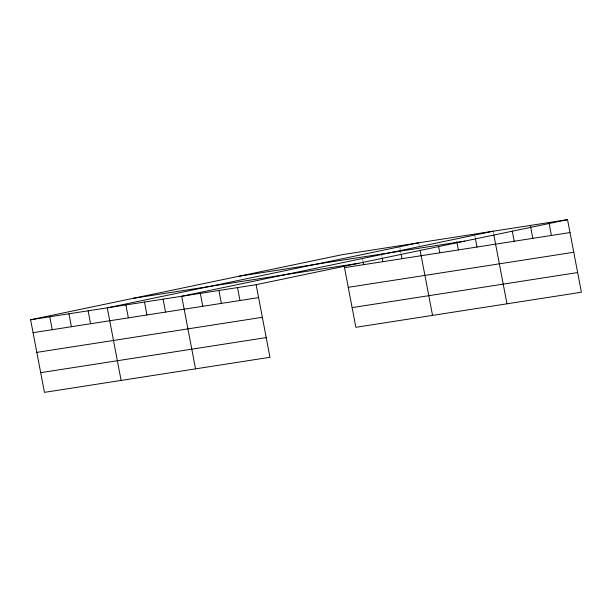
<?xml version="1.0" encoding="UTF-8"?>
<svg xmlns="http://www.w3.org/2000/svg" width="612" height="612" viewBox="0 0 612 612"><rect width="100%" height="100%" fill="white"/><g stroke="black" fill="none" stroke-linecap="round" stroke-linejoin="round"><path stroke-width="0.46" stroke-dasharray="3.06 2.29" d="M493.303 232.139L493.654 233.991M474.874 235.957L475.226 237.8M418.883 243.714L419.235 245.557M399.888 247.615L400.24 249.467M400.416 250.385L400.944 253.154M381.245 253.368L381.949 257.055M362.602 259.113L362.954 260.964"/><path stroke-width="0.92" d="M30.6 319.762L256.13 284.695L269.976 357.286L44.447 392.353L30.6 319.762L342.024 254.714L567.553 219.647L581.4 292.238L355.87 327.305L344.143 265.792M418.707 242.788L107.276 307.844L121.122 380.435M493.127 231.221L181.703 296.269L195.549 368.86M256.13 284.695L567.553 219.647M239.254 276.18L464.783 241.113M133.37 298.296L358.9 263.229M344.495 267.635L570.017 232.568M33.063 332.683L258.593 297.616M348.251 287.326L573.773 252.259M36.819 352.374L262.349 317.307M352.114 307.614L577.644 272.547M40.69 372.662L266.22 337.595M548.949 222.538L551.412 235.459M530.52 226.356L532.807 238.351M512.267 231.091L514.202 241.25M493.83 234.909L506.973 303.804M475.402 238.726L476.985 247.034M456.797 241.618L458.38 249.925M438.544 246.361L439.776 252.817M420.115 250.178L432.554 315.379M401.12 254.079L402 258.692M382.125 257.981L382.829 261.676M363.13 261.882L363.658 264.652M237.517 287.594L239.988 300.515M218.912 290.486L221.376 303.407M200.308 293.377L202.771 306.298M163.098 299.161L165.561 312.082M144.493 302.053L146.957 314.981M125.888 304.952L128.352 317.873M88.113 310.82L90.576 323.748M68.942 313.803L71.405 326.724M49.771 316.787L52.234 329.707"/></g></svg>
